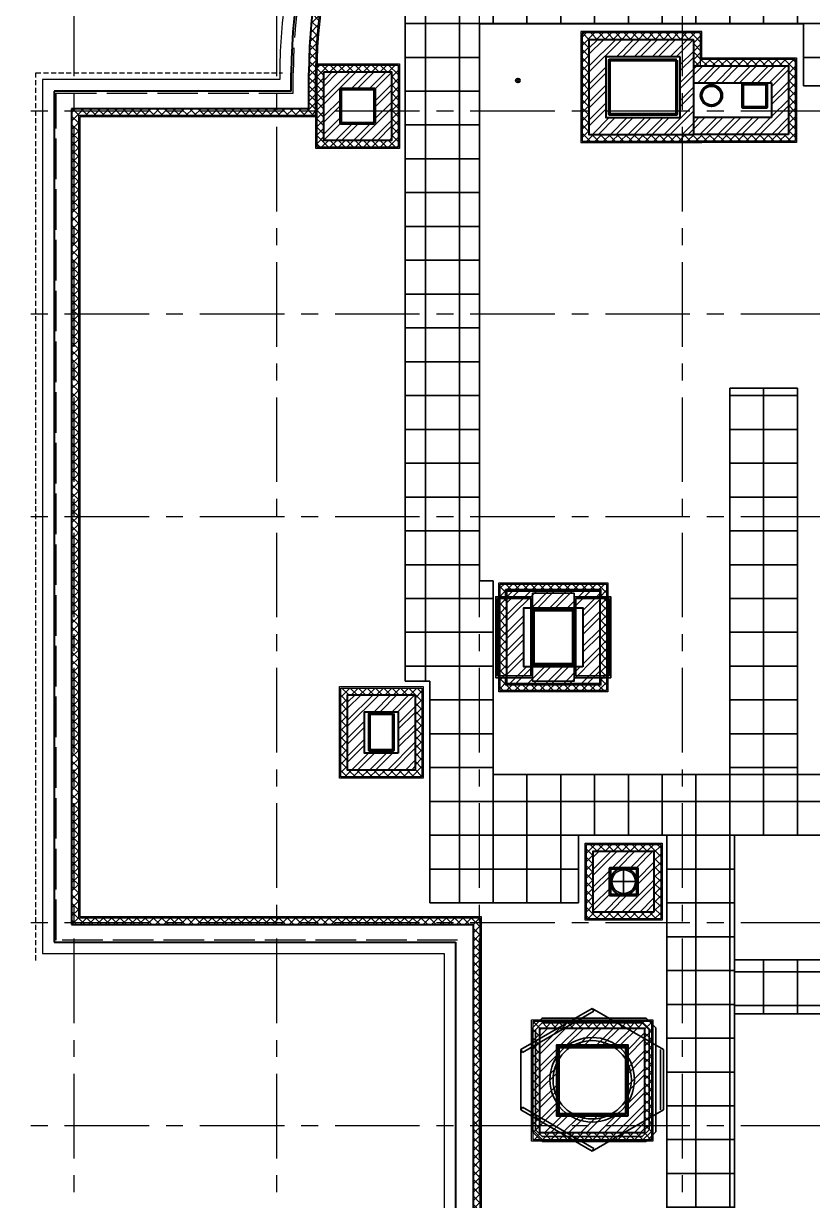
# Model space of a CAD drawing. Header units: millimetres. Extents: x -8689834 to 9419935, y 0 to 135940.
# Drawn here: x 187838 to 199509, y 102492 to 119890 of the extents above; entities that cross this region are included whole.
import ezdxf
from ezdxf import colors
from ezdxf.entities.mleader import LeaderData, LeaderLine
from ezdxf.math import Vec2, Vec3

# ---------------------------------------------------------------- set-up
doc = ezdxf.new("R2010")
doc.units = ezdxf.units.MM
doc.header["$MEASUREMENT"] = 0
for name, pattern in [('ACAD_ISO02W100', [15, 12, -3]), ('CENTER', [2, 1.25, -0.25, 0.25, -0.25]), ('DASH', [0.375, 0.25, -0.125])]:
    doc.linetypes.add(name, pattern=pattern)
doc.layers.get('0').update_dxf_attribs({"color": 250, "lineweight": 9})
for name, color, linetype, lineweight in [('_ВК-К1', 14, 'Continuous', 40), ('АР_Карниз', 22, 'Continuous', 9), ('АР_Навесной фасад', 190, 'Continuous', 5), ('АР_Оси', 7, 'Continuous', 9), ('АР_Отметки', 250, 'Continuous', 15), ('АР_Парапет', 142, 'Continuous', 30), ('АР_Перегородки кирпич', 244, 'Continuous', 30), ('АР_Перегородки_кирпич_Штрих', 244, 'Continuous', 5), ('АР_Утеплитель', 154, 'Continuous', 9), ('АР_Штрих утеплитель', 24, 'Continuous', 13), ('ПРОЕМЫ ОВ', 173, 'Continuous', 50), ('пунктир', 251, 'Continuous', 13)]:
    doc.layers.add(name, color=color, linetype=linetype, lineweight=lineweight)
for name, color, linetype in [('АР_Кровля дорожки', 245, 'Continuous'), ('М_0_ВД1', 1, 'Continuous'), ('М_0_ПД2', 181, 'Continuous'), ('М_3_транзиты 7эт', 112, 'Continuous'), ('М_дефлектор', 122, 'Continuous')]:
    doc.layers.add(name, color=color, linetype=linetype)
doc.layers.get('0').freeze()
doc.styles.add('ISOCPEUR', font='isocpeur.ttf', dxfattribs={"width": 0.7})
pattern_1 = [(45, (-272544.8962685418, -1.455191522836685e-11), (-61.87184335382291, 61.87184335382291), []), (135, (-272544.8962685418, -1.455191522836685e-11), (-61.87184335382291, -61.8718433538229), [])]
pattern_2 = [(45, (-272544.8962685418, -1.455191522836685e-11), (-132.5825214724777, 132.5825214724777), []), (45, (-272456.5079210418, -1.455191522836685e-11), (-132.5825214724777, 132.5825214724777), [])]
pattern_3 = [(90, (246785.3025984666, 120390.2727989189), (-500.0000000000001, 0), []), (180, (246785.3025984666, 120390.2727989189), (-2.842170943040401e-14, -500), [])]

# ---------------------------------------------------------------- blocks, each defined once
blk = doc.blocks.new('_DotSmall')
at = {"color": 0, "linetype": 'ByBlock', "const_width": 0.5}
blk.add_lwpolyline([(-0.0625, 0, 1), (0.0625, 0, 1)], format="xyb", close=True, dxfattribs=at)
blk = doc.blocks.new('A$Cd8bddbec')
at = {"color": 251, "linetype": 'ByBlock'}
for points in [[(-1.812643679179009, 174.9906120993133), (-1.812643679179052, -174.9906120993133)], [(-174.9999951755477, 0.04109207082366099), (174.9999951755478, 0.04109207082365231)]]:
    blk.add_lwpolyline(points, dxfattribs=at)
blk.add_circle((0, 0), 175, dxfattribs=at)
at = {"layer": 'М_дефлектор'}
blk.add_circle((-1.812643679179018, 0.04109207082365174), 200, dxfattribs=at)
blk = doc.blocks.new('A$C64099ede')
at = {"layer": 'М_0_ПД2', "color": 251}
for points in [[(-454.9999999971478, -1.746229827404022e-10), (-192.3056275165873, 454.9999999986612)], [(-454.9999999970314, 0), (-192.3056275165873, 454.9999999986612)], [(-192.3056275165873, 454.9999999986612), (192.3056275208946, 454.9999999986612)], [(-192.3056275165873, 454.9999999986612), (192.3056275208946, 454.9999999986612)], [(-174.9851194408839, 444.9999999986612), (-192.3056275165873, 454.9999999986612)], [(174.9851194451912, 444.9999999986612), (192.3056275208946, 454.9999999986612)], [(455.0000000014552, -1.746229827404022e-10), (192.3056275208946, 454.9999999986612)], [(-437.679491921328, -10), (-174.9851194408839, 444.9999999986612)], [(437.6794919256354, -10), (174.9851194451912, 444.9999999986612)], [(-454.9999999971478, 1.746229827404022e-10), (-192.3056275165873, -454.9999999986612)], [(-454.9999999970314, 0), (-437.679491921328, -10)], [(455.0000000014552, 1.746229827404022e-10), (192.3056275208946, -454.9999999986612)], [(455.0000000013388, 0), (437.6794919256354, -10)], [(192.305627519323, -435.0000000013388), (-192.3056275150157, -435.0000000013388)], [(192.305627519323, -455.0000000013388), (-192.3056275150157, -455.0000000013388)], [(192.305627519323, -455.0000000013388), (-192.3056275150157, -455.0000000013388)]]:
    blk.add_lwpolyline(points, dxfattribs=at)
blk.add_circle((0, 0), 270, dxfattribs=at)
at = {"layer": 'М_0_ПД2', "color": 7}
blk.add_circle((0, 0), 250, dxfattribs=at)
blk = doc.blocks.new('A$C744eaef8')
at = {"layer": 'М_0_ПД2', "color": 7}
for points in [[(390.4054068390979, -477.1152535710717), (-390.4054040010087, -477.1152535710717), (-462.7027013009647, -404.8179562711157), (-462.7027013009647, 375.9928545688745), (-390.4054040010087, 448.2901518689469), (390.4054068390979, 448.2901518689469), (462.7027041390538, 375.9928545688745), (462.7027041390538, -404.8179562711157)], [(375.4321480205981, -426.5540561266243), (-375.4321417546598, -426.5540561266243), (-426.5540509370621, -375.4321469443385), (-426.5540509370621, 375.4321428312687), (-375.4321417546598, 426.5540520134382), (375.4321480208309, 426.5540520134382), (426.5540572030004, 375.4321428311523), (426.5540572030004, -375.4321469443385)]]:
    blk.add_lwpolyline(points, close=True, dxfattribs=at)
at = {"layer": 'М_0_ПД2', "xscale": 1.175824175868132, "yscale": 1.175824175868132, "zscale": 1.175824175868132}
blk.add_blockref('A$C64099ede', (0, 0), dxfattribs=at)
blk = doc.blocks.new('A$C608f0813')
at = {"layer": 'М_0_ВД1', "color": 7}
for points in [[(677.5000017454149, 574.9999988851778), (677.5000017454149, 677.4999988881755), (-677.4999982545851, 677.4999988881755), (-677.4999982545851, 574.9999988851778)], [(-677.4999982545851, -575.0000011148222), (-677.4999982545851, -677.5000011118245), (677.5000017454149, -677.5000011118245), (677.5000017454149, -575.0000011148222)]]:
    blk.add_lwpolyline(points, dxfattribs=at)
at = {"layer": 'М_0_ВД1'}
for points in [[(-817.4999982525478, -575.0000011148222), (-293.961465045053, -575.0000011148222), (-293.961465045053, 574.9999988851778), (-817.4999982525478, 574.9999988851778)], [(-293.9614650491276, 624.9999988851778), (293.9614685358829, 624.9999988851778), (293.9614685358829, -625.0000011148222), (-293.9614650491276, -625.0000011148222)], [(817.5000017433777, -575.0000011148222), (293.9614685358829, -575.0000011148222), (293.9614685358829, 574.9999988851778), (817.5000017433777, 574.9999988851778)]]:
    blk.add_lwpolyline(points, close=True, dxfattribs=at)
at = {"layer": 'М_0_ВД1', "color": 251}
for points in [[(-792.4999982525478, -550.0000011148222), (-318.961465045053, -550.0000011148222), (-318.961465045053, 549.9999988851778), (-792.4999982525478, 549.9999988851778)], [(792.5000017433777, -550.0000011148222), (318.9614685358829, -550.0000011148222), (318.9614685358829, 549.9999988851778), (792.5000017433777, 549.9999988851778)]]:
    blk.add_lwpolyline(points, close=True, dxfattribs=at)

msp = doc.modelspace()

# ---------------------------------------------------------------- hatches: boundary and pattern name
at = {"layer": 'АР_Кровля дорожки', "ltscale": 500}
h = msp.add_hatch(dxfattribs=at)
h.set_pattern_fill('ANSI37', color=256, scale=4000, angle=45, style=2, double=1)
h.set_pattern_definition(pattern_3)
h.paths.add_polyline_path([(203280.5882127373, 126360.0792470903), (204080.5882127375, 126360.0792470903), (204080.5882127374, 118969.7820975471), (203280.5882127373, 118969.7820975471), (199376.8479291379, 118969.7820975471), (199376.8479291379, 119888.4892831685), (194581.4451649028, 119888.4892831685), (194581.4451649027, 111649.6715077841), (194785.3271789008, 111649.6715077842), (194785.3271789009, 108790.0090191108), (198287.4833529278, 108790.0090191108), (198287.4833529278, 114499.7320891342), (199287.483352928, 114499.7320891342), (199287.4833529281, 108790.0090191108), (200070.663137531, 108790.0090191108), (200070.663137531, 107890.0090191108), (196048.9433768527, 107888.9962604223), (196048.9433768528, 106890.5729710327), (193848.433877566, 106890.5729710327), (193848.433877566, 110167.0107831042), (193485.5613170777, 110167.0107831042), (193485.5613170777, 120688.4892831685), (203280.5882127375, 120688.4892831685)])
at = {"layer": 'АР_Кровля дорожки', "ltscale": 120}
h = msp.add_hatch(dxfattribs=at)
h.set_pattern_fill('ANSI37', color=256, scale=4000, angle=45, double=1)
h.set_pattern_definition([(90, (211785.1401428375, 97873.37395391823), (-500.0000000000001, 0), []), (180, (211785.1401428375, 97873.37395391823), (-2.842170943040401e-14, -500), [])])
h.paths.add_polyline_path([(206293.4759136272, 106049.2727989189), (203580.5529354189, 106049.2727989189), (203580.5529354189, 105249.2727989189), (206283.2332156036, 105249.2727989191)])
h.paths.add_polyline_path([(207283.2332156037, 106049.2727989189), (206293.4759136272, 106049.2727989189), (206283.2332156036, 105249.2727989191), (206283.2332156036, 103156.0538695478), (207283.2332156037, 103156.0538695478)])
h.paths.add_polyline_path([(203580.5529354189, 106049.2727989189), (202075.5021430136, 106049.2727989189), (198355.6037314583, 106049.2727989191), (198355.6037314583, 105249.2727989191), (203580.5529354189, 105249.2727989189)])
h.paths.add_polyline_path([(205630.4532349978, 107479.7823948448), (205630.4532349978, 110797.3393393137), (200554.1764935602, 110797.3393393138), (200554.1764935601, 109997.3393393138), (204630.4532349976, 109997.3393393137), (204630.4532349976, 106049.2727989189), (205630.4532349978, 106049.2727989189)])
at = {"layer": 'АР_Кровля дорожки', "ltscale": 500}
h = msp.add_hatch(dxfattribs=at)
h.set_pattern_fill('ANSI37', color=256, scale=4000, angle=45, style=2, double=1)
h.set_pattern_definition(pattern_3)
h.paths.add_polyline_path([(211787.394296353, 97873.37395391824), (212580.552935419, 96953.27279891889), (213226.1037538468, 96953.2727989189)])
h.paths.add_polyline_path([(211787.394296353, 97873.37395391824), (198355.6037314581, 97873.37395391849), (198355.6037314584, 107890.0090191108), (197355.6037314581, 107890.0090191108), (197355.6037314581, 96953.27279891893), (197355.6037314581, 95012.26637712121), (198355.6037314581, 95017.68289006222), (198355.6037314582, 96953.27279891893), (210854.5673982908, 96953.27279891889), (212580.552935419, 96953.27279891889)])
h.paths.add_polyline_path([(213218.8129214434, 96245.49325618662), (213241.1037314582, 96245.49325618662), (213229.9583264508, 96246.49999999999)])
h.paths.add_polyline_path([(211504.9304572695, 96953.2727989189), (212036.8304572696, 96953.2727989189)], flags=17)
at = {"layer": 'АР_Перегородки_кирпич_Штрих', "ltscale": 500}
h = msp.add_hatch(dxfattribs=at)
h.set_pattern_fill('ANSI32', color=256, scale=500)
h.set_pattern_definition(pattern_2)
h.paths.add_polyline_path([(197752.1815506501, 119650.6621970151), (196202.1815514472, 119650.6621972209), (196202.1815514472, 118250.6621972209), (197752.1815506501, 118250.6621970151)])
h.paths.add_polyline_path([(197552.1815514472, 119400.6621972209), (196452.1815514472, 119400.6621972209), (196452.1815514472, 118500.6621972209), (197552.1815514472, 118500.6621972209)], flags=16)
h = msp.add_hatch(dxfattribs=at)
h.set_pattern_fill('ANSI32', color=256, scale=500)
h.set_pattern_definition(pattern_2)
h.paths.add_polyline_path([(199154.2997620302, 119263.4121977012), (197752.1815493626, 119263.4121977012), (197752.1815503918, 119013.4121977012), (198904.2997630594, 119013.4121977012), (198904.2997651702, 118500.6621972209), (197752.1815525026, 118500.6621972209), (197752.1815535318, 118250.6621972209), (199154.2997661994, 118250.6621972209)])
h = msp.add_hatch(dxfattribs=at)
h.set_pattern_fill('ANSI32', color=256, scale=500)
h.set_pattern_definition(pattern_2)
h.paths.add_polyline_path([(193030.5529375297, 118412.9324578705), (192530.5529375297, 118412.9324578706), (192530.5529354188, 118925.6824583509), (193030.5529354188, 118925.6824583508)], flags=16)
h.paths.add_polyline_path([(192280.6491856085, 118350.6824578756), (192280.5529377859, 118350.6824583526), (192280.5529385589, 118162.9324578706), (193280.5529385589, 118162.9324578705), (193280.5529343897, 119175.6824583508), (192397.0379017993, 119175.6824583509), (192280.4566866084, 119175.6824583509)])
h = msp.add_hatch(dxfattribs=at)
h.set_pattern_fill('ANSI32', color=256, scale=500)
h.set_pattern_definition(pattern_2)
h.paths.add_polyline_path([(196111.9317594717, 110381.3010258191), (195238.9317594717, 110381.3010258191), (195238.9317594717, 111254.3010258191), (196111.9317594717, 111254.3010258191)], flags=16)
h.paths.add_polyline_path([(196361.9317594717, 110131.3010258191), (194988.9317594717, 110131.3010258191), (194988.9317594717, 111504.3010258191), (196361.9317594717, 111504.3010258191)])
h = msp.add_hatch(dxfattribs=at)
h.set_pattern_fill('ANSI32', color=256, scale=500)
h.set_pattern_definition(pattern_2)
h.paths.add_polyline_path([(193381.8739001518, 109104.6619866959), (192881.8739001518, 109104.661986696), (192881.873898041, 109717.4119871763), (193381.873898041, 109717.4119871762)], flags=16)
h.paths.add_polyline_path([(193631.8739010131, 108854.6619866959), (192631.8739010131, 108854.661986696), (192631.8738971797, 109967.4119871763), (193631.8738971797, 109967.4119871762)])
h = msp.add_hatch(dxfattribs=at)
h.set_pattern_fill('ANSI32', color=256, scale=500)
h.set_pattern_definition(pattern_2)
h.paths.add_polyline_path([(196914.3334066536, 107004.9283540677), (196516.1460507679, 107004.9004554736), (196516.1460507679, 107404.9004554736), (196914.3334066536, 107404.9283540677)], flags=16)
h.paths.add_polyline_path([(197164.3334066536, 106754.945869451), (196266.1460507679, 106754.8829388631), (196266.1460507679, 107654.8829400903), (197164.3334066536, 107654.9458706782)])
h = msp.add_hatch(dxfattribs=at)
h.set_pattern_fill('ANSI32', color=256, scale=500)
h.set_pattern_definition(pattern_2)
h.paths.add_polyline_path([(197026.0402156215, 103488.99079279), (195475.0402156215, 103488.99079279), (195475.0402156215, 105039.99079279), (197026.0402156215, 105039.99079279)])
h.paths.add_polyline_path([(196776.0402156215, 103738.99079279), (195725.0402156215, 103738.99079279), (195725.0402156215, 104789.99079279), (196776.0402156215, 104789.99079279)], flags=16)
at = {"layer": 'АР_Утеплитель', "ltscale": 500}
h = msp.add_hatch(dxfattribs=at)
h.set_pattern_fill('ANSI37', color=256, scale=700)
h.set_pattern_definition(pattern_1)
h.paths.add_polyline_path([(197752.1815506501, 119650.6621970151), (196202.1815514472, 119650.6621972209), (196202.1815514472, 118250.6621972209), (197752.1815506501, 118250.6621970151)], flags=16)
h.paths.add_polyline_path([(197752.1815535318, 118250.6621972209), (197752.1815497453, 119263.4121977012), (197852.1815506501, 119263.4121977012), (197852.1815506501, 119750.6621970018), (196102.1815514472, 119750.6621972342), (196102.1815514472, 118150.6621972342), (197852.1815506501, 118150.6621970018), (197852.1815506501, 118250.6621972209)])
h = msp.add_hatch(dxfattribs=at)
h.set_pattern_fill('ANSI37', color=256, scale=700)
h.set_pattern_definition(pattern_1)
h.paths.add_polyline_path([(199254.2997616185, 119363.4121977012), (197852.1815514472, 119363.4121977012), (197852.1815514472, 119263.4121977012), (199154.2997620302, 119263.4121977012), (199154.2997661994, 118250.6621972209), (197852.1815514472, 118250.662197221), (197852.1815514472, 118200.662197221), (197652.1815539435, 118200.662197221), (197652.1815539435, 118150.662197221), (199254.2997666111, 118150.6621972209)])
h = msp.add_hatch(dxfattribs=at)
h.set_pattern_fill('ANSI37', color=256, scale=700)
h.set_pattern_definition(pattern_1)
h.paths.add_polyline_path([(192397.0379017993, 119175.6824583509), (192280.5529343899, 119175.6824583509), (192280.5529357853, 118836.6992553437), (192280.5529367568, 118600.6824583525), (192280.5529385589, 118162.9324578706), (193280.5529385589, 118162.9324578705), (193280.5529343897, 119175.6824583508)], flags=16)
h.paths.add_polyline_path([(192280.5529367568, 118600.6824583525), (192280.552937786, 119175.685251527), (192180.552937786, 119274.8055469417), (192180.5529389706, 118062.9324578706), (193380.5529389706, 118062.9324578705), (193380.552933978, 119275.6824583508), (192180.552933978, 119275.6824583509), (192280.5529343899, 119175.6824583509), (192280.5529357852, 118836.6992553437)])
h = msp.add_hatch(dxfattribs=at)
h.set_pattern_fill('ANSI37', color=256, scale=700)
h.set_pattern_definition(pattern_1)
h.paths.add_polyline_path([(196361.9317594717, 110131.3010258191), (194988.9317594717, 110131.3010258191), (194988.9317594717, 111504.3010258191), (196361.9317594717, 111504.3010258191)], flags=16)
h.paths.add_polyline_path([(196461.9317594717, 110031.3010258191), (194888.9317594717, 110031.3010258191), (194888.9317594717, 111604.3010258191), (196461.9317594717, 111604.3010258191)])
h = msp.add_hatch(dxfattribs=at)
h.set_pattern_fill('ANSI37', color=256, scale=700)
h.set_pattern_definition(pattern_1)
h.paths.add_polyline_path([(193631.8739010131, 108854.6619866959), (192631.8739010131, 108854.661986696), (192631.8738971797, 109967.4119871763), (193631.8738971797, 109967.4119871762)], flags=16)
h.paths.add_polyline_path([(193731.8739013576, 108754.6619866959), (192531.8739013576, 108754.661986696), (192531.8738968353, 110067.4119871763), (193731.8738968352, 110067.4119871762)])
h = msp.add_hatch(dxfattribs=at)
h.set_pattern_fill('ANSI37', color=256, scale=700)
h.set_pattern_definition(pattern_1)
h.paths.add_polyline_path([(197164.3334066536, 106754.945869451), (196266.1460507679, 106754.8829388631), (196266.1460507679, 107654.8829400903), (197164.3334066536, 107654.9458706782)], flags=16)
h.paths.add_polyline_path([(197264.3334066536, 106654.9528756043), (196166.1460507679, 106654.8759322188), (196166.1460507679, 107754.875933937), (197264.3334066536, 107754.9528773224)])
h = msp.add_hatch(dxfattribs=at)
h.set_pattern_fill('ANSI37', color=256, scale=700)
h.set_pattern_definition(pattern_1)
h.paths.add_polyline_path([(197126.0402156215, 103388.99079279), (195375.0402156215, 103388.99079279), (195375.0402156215, 105139.99079279), (197126.0402156215, 105139.99079279)])
h.paths.add_polyline_path([(197026.0402156215, 103488.99079279), (195475.0402156215, 103488.99079279), (195475.0402156215, 105039.99079279), (197026.0402156215, 105039.99079279)], flags=16)
at = {"layer": 'АР_Штрих утеплитель', "ltscale": 500}
h = msp.add_hatch(dxfattribs=at)
h.set_pattern_fill('ANSI37', color=256, scale=700)
h.set_pattern_definition(pattern_1)
h.paths.add_polyline_path([(218159.2976629321, 127630.6824583525), (215580.5529354191, 127630.6824583525), (215580.5529354191, 127530.6824583524), (218159.2976629321, 127530.6824583524)])
edge = h.paths.add_edge_path()
edge.add_line((215580.552935419, 127630.6824583525), (209609.2976629317, 127630.6824583525))
edge.add_line((209609.2976629317, 127630.6824583525), (209609.2976629317, 130631.1380299823))
edge.add_line((209609.2976629317, 130631.1380299823), (200549.2976629318, 130630.6824583526))
edge.add_line((200549.2976629318, 130630.6824583526), (200549.2976629318, 127122.736979668))
edge.add_line((200549.2976629318, 127122.736979668), (200058.3451638323, 127122.736979668))
edge.add_arc((201357.9682947935, 116876.8313636952), 10328.00087983884, 97.22897371527748, 132.4844128153411)
edge.add_arc((199340.3513716898, 119160.6824583515), 7281.276563062834, 132.9138654462874, 150.3769831410849)
edge.add_arc((199340.3513716906, 119160.6824583511), 7281.276563063785, 150.3769831410856, 179.9999999999889)
edge.add_line((192059.0748086268, 119160.6824583526), (192059.0748086269, 118630.6824583649))
edge.add_line((192059.0748086269, 118630.6824583649), (188549.2976629314, 118630.6824583649))
edge.add_line((188549.2976629314, 118630.6824583649), (188549.2976629313, 106570.6824583524))
edge.add_line((188549.2976629313, 106570.6824583524), (194489.1764935597, 106570.6824583523))
edge.add_line((194489.1764935597, 106570.6824583523), (194489.1764935596, 82275.68245835452))
edge.add_line((194489.1764935596, 82275.68245835452), (200999.3651098775, 82275.68244763694))
edge.add_line((200999.3651098775, 82275.68244763694), (200999.3651100706, 82375.6824476366))
edge.add_line((200999.3651100706, 82375.6824476366), (194589.1764935595, 82375.68245835452))
edge.add_line((194589.1764935595, 82375.68245835452), (194589.1764935596, 106670.6824583523))
edge.add_line((194589.1764935596, 106670.6824583523), (188649.2976629312, 106670.6824583524))
edge.add_line((188649.2976629312, 106670.6824583524), (188649.2976629314, 118530.6824583649))
edge.add_line((188649.2976629314, 118530.6824583649), (192159.074808627, 118530.6824583649))
edge.add_line((192159.074808627, 118530.6824583649), (192160.5529338957, 119295.6824583509))
edge.add_arc((199337.6010987437, 119161.8791517243), 7178.295318904981, 150.1859382412759, 178.9319457575193, ccw=False)
edge.add_arc((199340.3513716909, 119160.6824583507), 7181.276563064186, 133.0783930265534, 150.1885639364678, ccw=False)
edge.add_arc((201357.4338523053, 116878.6115553475), 10226.16664863278, 97.26253171683669, 132.6002756336445, ccw=False)
edge.add_line((200064.6834118632, 127022.736979668), (200649.2976629318, 127022.736979668))
edge.add_line((200649.2976629318, 127022.736979668), (200649.2976629318, 130530.6824583526))
edge.add_line((200649.2976629318, 130530.6824583526), (209509.2976629317, 130530.6824583525))
edge.add_line((209509.2976629317, 130530.6824583525), (209509.2976629317, 127630.6824583525))
edge.add_line((209509.2976629317, 127630.6824583525), (209509.2976629317, 127530.6824583525))
edge.add_line((209509.2976629317, 127530.6824583525), (215580.5529354191, 127530.6824583524))
edge.add_line((215580.5529354191, 127530.6824583524), (215580.552935419, 127630.6824583525))

# ---------------------------------------------------------------- linework, layer by layer
at = {"layer": '_ВК-К1', "color": 244, "ltscale": 100, "true_color": 0x991b1e}
msp.add_circle((195151.1084606532, 119048.749996263), 25, dxfattribs=at)
at = {"layer": 'АР_Карниз', "linetype": 'DASH', "ltscale": 300}
for p, q in [((188020.5529354189, 119160.6824583525), (191670.330081114, 119160.6824583525)), ((188020.5529354191, 106040.6824583525), (188020.5529354189, 119160.6824583525)), ((188020.5529354189, 119160.6824583525), (191670.330081114, 119160.6824583525)), ((188020.5529354191, 106040.6824583525), (188020.5529354189, 119160.6824583525))]:
    msp.add_line(p, q, dxfattribs=at)
at = {"layer": 'АР_Кровля дорожки', "ltscale": 100}
for p, q in [((193485.5613170777, 110167.0107831042), (193485.5613170776, 120688.4892831685)), ((194581.4451649027, 111649.6715077841), (194581.4451649028, 119888.4892831685)), ((194581.4451649028, 119888.4892831685), (199376.8479291379, 119888.4892831685)), ((198287.4833529278, 108790.0090191108), (198287.4833529278, 114499.7320891342)), ((198287.4833529278, 114499.7320891342), (199287.483352928, 114499.7320891342)), ((199287.4833529281, 108790.0090191108), (199287.483352928, 114499.7320891342)), ((194785.3271789007, 111649.6715077842), (194785.3271789009, 108790.0090191108)), ((193485.5613170777, 110167.0107831042), (193848.433877566, 110167.0107831042)), ((193848.433877566, 110167.0107831042), (193848.433877566, 106890.4621390842)), ((194785.3271789009, 108790.0090191108), (200070.663137531, 108790.0090191108)), ((196048.9433768527, 107890.0090191108), (197355.6037314581, 107890.0090191108)), ((196048.9433768527, 107890.0090191108), (196048.9433768527, 106890.4621390842)), ((197355.603731458, 95014.9746335917), (197355.6037314581, 107890.0090191108)), ((198355.6037314584, 107890.0090191108), (200070.663137531, 107890.0090191108)), ((198355.6037314581, 95014.97463359169), (198355.6037314584, 107890.0090191108)), ((193848.433877566, 106890.4621390842), (196048.9433768527, 106890.4621390842)), ((198355.6037314583, 106049.2727989191), (207283.2332156037, 106049.2727989189)), ((198355.6037314582, 105249.2727989191), (206283.2332156036, 105249.2727989191))]:
    msp.add_line(p, q, dxfattribs=at)
at = {"layer": 'АР_Кровля дорожки', "ltscale": 500}
msp.add_line((194785.3271789008, 111649.6715077842), (194581.4451649027, 111649.6715077842), dxfattribs=at)
at = {"layer": 'АР_Кровля дорожки', "ltscale": 100}
msp.add_lwpolyline([(204080.5882127374, 118969.7820975471), (199376.8479291379, 118969.7820975471), (199376.8479291379, 119888.4892831685)], dxfattribs=at)
at = {"layer": 'АР_Навесной фасад', "lineweight": 15, "ltscale": 100}
for p, q in [((188119.2976629314, 119060.6824583648), (188119.2976629313, 106140.6824583525)), ((191629.7232369626, 119060.6824583648), (188119.2976629314, 119060.6824583648)), ((188119.2976629313, 106140.6824583525), (194059.1764935598, 106140.6824583523)), ((194059.1764935598, 106140.6824583523), (194059.1764935598, 81845.68245835474))]:
    msp.add_line(p, q, dxfattribs=at)
msp.add_arc((199340.3513716899, 119160.6824583514), 7711.276563063031, 131.3928750542575, 180.7430337252062, dxfattribs=at)
at = {"layer": 'АР_Оси', "linetype": 'CENTER', "ltscale": 1000}
for p, q in [((188580.552935419, 134363.1513644527), (188580.552935419, 78630.8028007622)), ((191580.552935419, 134363.1513644527), (191580.552935419, 78630.8028007622)), ((194580.5529354189, 134363.1513644526), (194580.5529354189, 78630.8028007622)), ((197580.5529354189, 134363.1513644527), (197580.5529354189, 78630.8028007622)), ((182446.8590039455, 118600.6824583525), (265625.2610586646, 118600.6824583525)), ((182446.8590039455, 115600.6824583525), (265625.2610586646, 115600.6824583525)), ((182446.8590039455, 112600.6824583525), (265625.2610586646, 112600.6824583525)), ((182446.8590039455, 106600.6824583525), (265625.2610586646, 106600.6824583525)), ((182446.8590039454, 103600.6824583525), (265625.2610586645, 103600.6824583525))]:
    msp.add_line(p, q, dxfattribs=at)
at = {"layer": 'АР_Парапет', "ltscale": 500}
for p, q in [((191799.0748086268, 118890.6824583648), (191799.0748086268, 119160.6824583526)), ((192059.0748086269, 118630.6824583649), (192059.0748086268, 119160.6824583526)), ((188289.2976629313, 118890.6824583649), (188289.2976629314, 106310.6824583524)), ((191799.0748086268, 118890.6824583649), (188289.2976629313, 118890.6824583649)), ((188549.2976629314, 118630.6824583649), (188549.2976629313, 106570.6824583524)), ((192059.0748086269, 118630.6824583649), (188549.2976629314, 118630.6824583649)), ((188549.2976629313, 106570.6824583524), (194489.1764935597, 106570.6824583523)), ((194489.1764935597, 106570.6824583523), (194489.1764935596, 82275.68245835452)), ((188289.2976629314, 106310.6824583524), (194229.1764935597, 106310.6824583524)), ((194229.1764935597, 106310.6824583524), (194229.1764935597, 82015.68245835457))]:
    msp.add_line(p, q, dxfattribs=at)
for radius in [7541.276563063031, 7281.276563063031]:
    msp.add_arc((199340.3513716899, 119160.6824583514), radius, 131.3928750542575, 180, dxfattribs=at)
at = {"layer": 'АР_Перегородки кирпич', "linetype": 'Continuous', "ltscale": 100}
for p, q in [((197752.1815514472, 119013.4121977012), (198904.2997630594, 119013.4121977012)), ((198904.2997630594, 119013.4121977012), (198904.2997651702, 118500.6621972209)), ((198904.2997651702, 118500.6621972209), (197752.1815514472, 118500.6621972209))]:
    msp.add_line(p, q, dxfattribs=at)
for points in [[(197752.1815506501, 119650.6621970151), (196202.1815514472, 119650.6621972209), (196202.1815514472, 118250.6621972209), (197752.1815506501, 118250.6621970151)], [(197552.1815514472, 119400.6621972209), (196452.1815514472, 119400.6621972209), (196452.1815514472, 118500.6621972209), (197552.1815514472, 118500.6621972209)], [(199154.2997661994, 118250.6621972209), (197752.1815535318, 118250.662197221), (197752.1815493626, 119263.4121977012), (199154.2997620302, 119263.4121977012)], [(192280.5529343899, 119175.6824583509), (193280.5529343897, 119175.6824583508), (193280.5529385589, 118162.9324578705), (192280.5529385589, 118162.9324578706)], [(193030.5529375297, 118412.9324578705), (192530.5529375297, 118412.9324578706), (192530.5529354188, 118925.6824583509), (193030.5529354188, 118925.6824583508)], [(196361.9317594717, 110131.3010258191), (194988.9317594717, 110131.3010258191), (194988.9317594717, 111504.3010258191), (196361.9317594717, 111504.3010258191)], [(196111.9317594717, 110381.3010258191), (195238.9317594717, 110381.3010258191), (195238.9317594717, 111254.3010258191), (196111.9317594717, 111254.3010258191)], [(193631.8739010131, 108854.6619866959), (192631.8739010131, 108854.661986696), (192631.8738971797, 109967.4119871763), (193631.8738971797, 109967.4119871762)], [(193381.8739001518, 109104.6619866959), (192881.8739001518, 109104.661986696), (192881.873898041, 109717.4119871763), (193381.873898041, 109717.4119871762)], [(197164.3334066536, 106754.945869451), (196266.1460507679, 106754.8829388631), (196266.1460507679, 107654.8829400903), (197164.3334066536, 107654.9458706782)], [(196914.3334066536, 107004.9283540677), (196516.1460507679, 107004.9004554736), (196516.1460507679, 107404.9004554736), (196914.3334066536, 107404.9283540677)], [(197026.0402156215, 103488.99079279), (195475.0402156215, 103488.99079279), (195475.0402156215, 105039.99079279), (197026.0402156215, 105039.99079279)], [(196776.0402156215, 103738.99079279), (195725.0402156215, 103738.99079279), (195725.0402156215, 104789.99079279), (196776.0402156215, 104789.99079279)]]:
    msp.add_lwpolyline(points, close=True, dxfattribs=at)
at = {"layer": 'АР_Утеплитель', "ltscale": 500}
for p, q in [((197852.1815514472, 119363.4121977012), (199254.2997616185, 119363.4121977012)), ((197872.1815514472, 119383.4121977012), (199274.2997615362, 119383.4121977012)), ((199254.2997616185, 119363.4121977012), (199254.2997666111, 118150.6621972209)), ((199274.2997615362, 119383.4121977012), (199274.2997666934, 118130.6621972209)), ((199254.2997666111, 118150.6621972209), (197652.1815539435, 118150.662197221)), ((199274.2997666934, 118130.6621972209), (197632.1815539435, 118130.6621972209))]:
    msp.add_line(p, q, dxfattribs=at)
for points in [[(197872.1815506501, 119363.4121977012), (197872.1815506501, 119770.6621969992), (196082.1815514472, 119770.6621972369), (196082.1815514472, 118130.6621972369), (197872.1815506501, 118130.6621969992), (197872.1815506501, 118134.1738131569)], [(197852.1815506501, 119263.4121977012), (197852.1815506501, 119750.6621970018), (196102.1815514472, 119750.6621972342), (196102.1815514472, 118150.6621972342), (197852.1815506501, 118150.6621970018)]]:
    msp.add_lwpolyline(points, dxfattribs=at)
for points in [[(192160.5529338957, 119295.6824583509), (193400.5529338956, 119295.6824583508), (193400.5529390529, 118042.9324578705), (192160.5529390529, 118042.9324578706)], [(192180.552933978, 119275.6824583509), (193380.552933978, 119275.6824583508), (193380.5529389706, 118062.9324578705), (192180.5529389706, 118062.9324578706)], [(196481.9317594717, 110011.3010258191), (194868.9317594717, 110011.3010258191), (194868.9317594717, 111624.3010258191), (196481.9317594717, 111624.3010258191)], [(196461.9317594717, 110031.3010258191), (194888.9317594717, 110031.3010258191), (194888.9317594717, 111604.3010258191), (196461.9317594717, 111604.3010258191)], [(193751.8739014265, 108734.6619866959), (192511.8739014265, 108734.661986696), (192511.8738967663, 110087.4119871763), (193751.8738967663, 110087.4119871762)], [(193731.8739013576, 108754.6619866959), (192531.8739013576, 108754.661986696), (192531.8738968353, 110067.4119871763), (193731.8738968352, 110067.4119871762)], [(197284.3334066536, 106634.954276835), (196146.1460507679, 106634.87453089), (196146.1460507679, 107774.8745327063), (197284.3334066536, 107774.9542786513)], [(197264.3334066536, 106654.9528756043), (196166.1460507679, 106654.8759322188), (196166.1460507679, 107754.875933937), (197264.3334066536, 107754.9528773224)], [(197146.0402156215, 103368.99079279), (195355.0402156215, 103368.99079279), (195355.0402156215, 105159.99079279), (197146.0402156215, 105159.99079279)], [(197126.0402156215, 103388.99079279), (195375.0402156215, 103388.99079279), (195375.0402156215, 105139.99079279), (197126.0402156215, 105139.99079279)], [(197126.0402156215, 103388.99079279), (195375.0402156215, 103388.99079279), (195375.0402156215, 105139.99079279), (197126.0402156215, 105139.99079279)]]:
    msp.add_lwpolyline(points, close=True, dxfattribs=at)
at = {"layer": 'АР_Штрих утеплитель', "ltscale": 500}
for p, q in [((192159.074808627, 118530.6824583649), (192159.0748086268, 119160.6824583526)), ((188649.2976629314, 118530.6824583649), (188649.2976629312, 106670.6824583524)), ((192159.074808627, 118530.6824583649), (188649.2976629314, 118530.6824583649)), ((188669.2976629315, 118510.6824583649), (188669.2976629312, 106690.6824583524)), ((192159.074808627, 118510.6824583649), (188669.2976629315, 118510.6824583649)), ((188649.2976629312, 106670.6824583524), (194589.1764935596, 106670.6824583523)), ((188669.2976629312, 106690.6824583524), (194609.1764935595, 106690.6824583523)), ((194589.1764935596, 106670.6824583523), (194589.1764935597, 82375.68245835452)), ((194609.1764935595, 106690.6824583523), (194609.1764935598, 82395.68245835454))]:
    msp.add_line(p, q, dxfattribs=at)
for radius in [7181.276563063031, 7161.276563063031]:
    msp.add_arc((199340.3513716899, 119160.6824583514), radius, 131.3928750542575, 180, dxfattribs=at)
at = {"layer": 'ПРОЕМЫ ОВ', "ltscale": 500}
for points in [[(197502.1815514473, 119350.6621972206), (196502.1815514473, 119350.6621972206), (196502.1815514473, 118550.6621972206), (197502.1815514473, 118550.6621972206)], [(193030.5529375297, 118412.9324578702), (192530.5529375297, 118412.9324578703), (192530.5529354189, 118925.6824583506), (193030.5529354189, 118925.6824583505)], [(198479.2997646088, 119000.6621972206), (198829.2997646088, 119000.6621972206), (198829.2997646088, 118650.6621972206), (198479.2997646088, 118650.6621972206)], [(195375.4317624456, 111217.801026473), (195375.4317624456, 110417.801026473), (195975.4317624456, 110417.801026473), (195975.4317624456, 111217.801026473)], [(193306.8738980409, 109692.4119871761), (193306.8738980409, 109142.4119871761), (192956.8738980408, 109142.4119871762), (192956.8738980409, 109692.4119871761)], [(196914.3334066535, 107004.9283540678), (196516.1460507679, 107004.9004554738), (196516.1460507679, 107404.9004554738), (196914.3334066535, 107404.9283540678)], [(196750.5402156215, 103764.4907927897), (195750.5402156215, 103764.4907927897), (195750.5402156215, 104764.4907927897), (196750.5402156215, 104764.4907927897)]]:
    msp.add_lwpolyline(points, close=True, dxfattribs=at)
msp.add_circle((198014.2890747869, 118825.662197221), 150, dxfattribs=at)
at = {"layer": 'пунктир', "linetype": 'ACAD_ISO02W100', "ltscale": 50}
for p, q in [((191829.0748086268, 118860.6824583527), (191829.0748086268, 119160.6824583526)), ((188319.2976629318, 106340.6824583522), (188319.297662931, 118860.6824583525)), ((188319.297662931, 118860.6824583525), (191829.0748086268, 118860.6824583527)), ((194259.1764935596, 106340.6824583525), (188319.2976629318, 106340.6824583522))]:
    msp.add_line(p, q, dxfattribs=at)
msp.add_arc((199340.3513716899, 119160.6824583514), 7511.276563063031, 131.3928750542575, 180, dxfattribs=at)

# ---------------------------------------------------------------- block references
at = {"layer": 'М_0_ВД1', "xscale": 1.040544738165138, "yscale": 1.040544738165138, "zscale": 1.040544738165138}
msp.add_blockref('A$C608f0813', (195675.4317594715, 110817.8010258189), dxfattribs=at)
at = {"layer": 'М_3_транзиты 7эт', "linetype": 'ByBlock', "xscale": 1.9707, "yscale": 1.9707, "zscale": 1.9707, "rotation": 90}
msp.add_blockref('A$C744eaef8', (196250.4317660468, 104275.6824583525), dxfattribs=at)
at = {"layer": 'М_дефлектор'}
msp.add_blockref('A$Cd8bddbec', (196716.1460507679, 107204.9004554736), dxfattribs=at)

# ---------------------------------------------------------------- leaders
at = {"layer": 'АР_Отметки'}
ml = msp.add_multileader_mtext('Standard', dxfattribs=at)
ml.set_content('Л.4', color=256, style='ISOCPEUR')
ml.set_leader_properties(color=256, linetype='Continuous', lineweight=-1)
ml.set_arrow_properties(name='DOTSMALL')
ml.build(insert=Vec2(0, 0))
ml.multileader.update_dxf_attribs({"has_text_frame": 1, "text_left_attachment_type": 4, "text_right_attachment_type": 4, "dogleg_length": 100, "arrow_head_size": 180})
ctx = ml.context
ctx.base_point, ctx.char_height, ctx.arrow_head_size, ctx.landing_gap_size, ctx.plane_origin = Vec3(492034.935902789, 129862.5586691835), 250, 180, 50, Vec3(520155.3834077836, 117704.8992180977)
ctx.left_attachment, ctx.right_attachment = 4, 4
notes = []
notes.append((ctx, [(0, (0, 0, 0), (0, 0), (1, 0), 1, [])]))
ctx.mtext.insert, ctx.mtext.width, ctx.mtext.line_spacing_style, ctx.mtext.flow_direction = Vec3(492084.935902789, 130195.8920025169), 852.6970314602484, 2, 5
ml = msp.add_multileader_mtext('Standard', dxfattribs=at)
ml.set_content('Л.4', color=256, style='ISOCPEUR')
ml.set_leader_properties(color=256, linetype='Continuous', lineweight=-1)
ml.set_arrow_properties(name='DOTSMALL')
ml.build(insert=Vec2(0, 0))
ml.multileader.update_dxf_attribs({"has_text_frame": 1, "text_left_attachment_type": 4, "text_right_attachment_type": 4, "dogleg_length": 100, "arrow_head_size": 180})
ctx = ml.context
ctx.base_point, ctx.char_height, ctx.arrow_head_size, ctx.landing_gap_size, ctx.plane_origin = Vec3(354034.0396342472, 129862.5586691835), 250, 180, 50, Vec3(382154.4871392418, 117704.8992180977)
ctx.left_attachment, ctx.right_attachment = 4, 4
notes.append((ctx, [(0, (0, 0, 0), (0, 0), (1, 0), 1, [])]))
ctx.mtext.insert, ctx.mtext.width, ctx.mtext.line_spacing_style, ctx.mtext.flow_direction = Vec3(354084.0396342472, 130195.8920025168), 852.6970314602484, 2, 5
ml = msp.add_multileader_mtext('Standard', dxfattribs=at)
ml.set_content('Л.4', color=256, style='ISOCPEUR')
ml.set_leader_properties(color=256, linetype='Continuous', lineweight=-1)
ml.set_arrow_properties(name='DOTSMALL')
ml.build(insert=Vec2(0, 0))
ml.multileader.update_dxf_attribs({"has_text_frame": 1, "text_left_attachment_type": 4, "text_right_attachment_type": 4, "dogleg_length": 100, "arrow_head_size": 180})
ctx = ml.context
ctx.base_point, ctx.char_height, ctx.arrow_head_size, ctx.landing_gap_size, ctx.plane_origin = Vec3(219490.0396342472, 129862.5586691835), 250, 180, 50, Vec3(247610.4871392418, 117704.8992180977)
ctx.left_attachment, ctx.right_attachment = 4, 4
notes.append((ctx, [(0, (0, 0, 0), (0, 0), (1, 0), 1, [])]))
ctx.mtext.insert, ctx.mtext.width, ctx.mtext.line_spacing_style, ctx.mtext.flow_direction = Vec3(219540.0396342472, 130195.8920025168), 852.6970314602484, 2, 5
for ctx, leaders in notes:
    for number, flags, end, landing, length, lines in leaders:
        leader = LeaderData()
        leader.index, (leader.has_last_leader_line, leader.has_dogleg_vector, leader.attachment_direction) = number, flags
        leader.last_leader_point, leader.dogleg_vector, leader.dogleg_length = Vec3(end), Vec3(landing), length
        for number, points, colour, breaks in lines:
            line = LeaderLine()
            line.index, line.vertices, line.color, line.breaks = number, Vec3.list(points), colors.encode_raw_color(colour), breaks
            leader.lines.append(line)
        ctx.leaders.append(leader)

doc.saveas('drawing.dxf')
